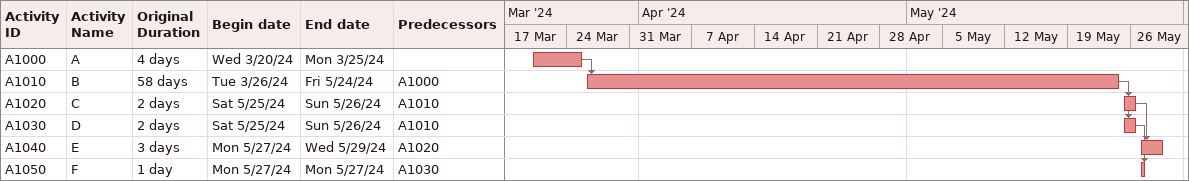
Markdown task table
| ID | Task | Original duration | Start | Finish | Predecessors |
|---|---|---|---|---|---|
| A1000 | A | 4d | 2024-03-20 | 2024-03-25 |  |
| A1010 | B | 58d | 2024-03-26 | 2024-05-24 | A1000 |
| A1020 | C | 2d | 2024-05-25 | 2024-05-26 | A1010 |
| A1030 | D | 2d | 2024-05-25 | 2024-05-26 | A1010 |
| A1040 | E | 3d | 2024-05-27 | 2024-05-29 | A1020 |
| A1050 | F | 1d | 2024-05-27 | 2024-05-27 | A1030 |
